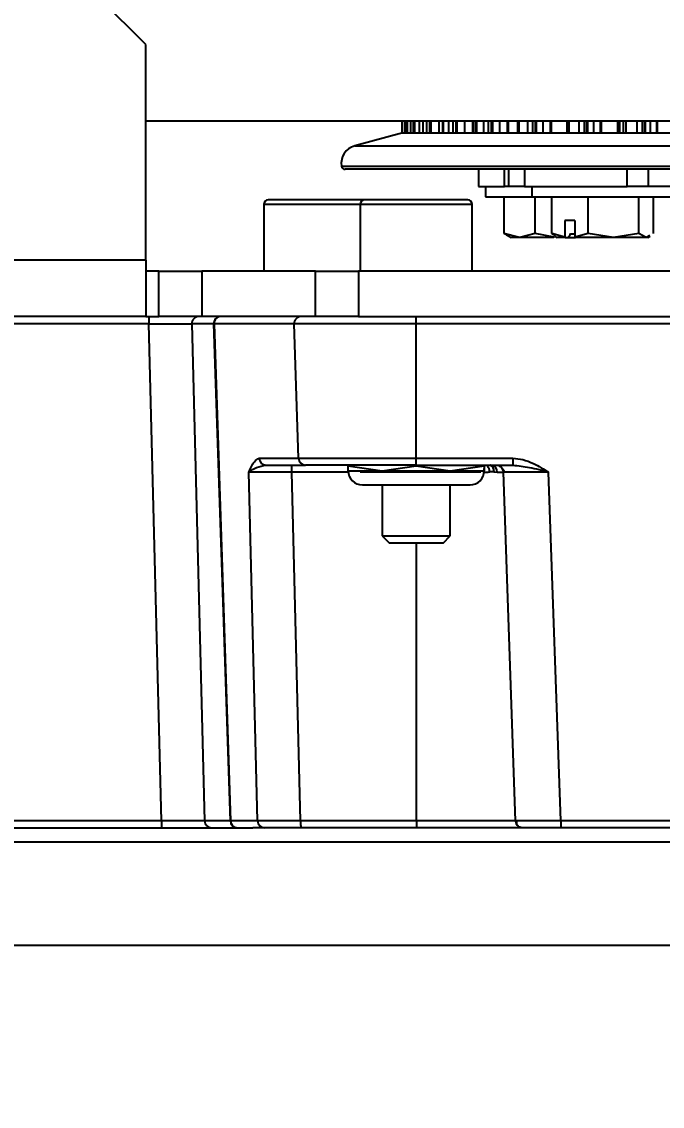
# Model space of a CAD drawing. Header units: inches. Extents: x 0 to 11, y 0 to 8.4.
# Drawn here: x 3.941 to 4.0882, y 6.2999 to 6.5491 of the extents above; entities that cross this region are included whole.
import ezdxf

# ---------------------------------------------------------------- set-up
doc = ezdxf.new("R2010")
doc.units = ezdxf.units.IN
doc.header["$MEASUREMENT"] = 0
doc.header["$PDSIZE"] = -1
doc.layers.add('DIM', color=3, linetype='Continuous')
doc.layers.add('OBJ', color=50, linetype='Continuous')
doc.dimstyles.get("Standard").update_dxf_attribs({"dimtxt": 0.18, "dimasz": 0.18, "dimexe": 0.18, "dimexo": 0.0625, "dimgap": 0.09, "dimtad": 0, "dimtih": 1, "dimtoh": 1, "dimdec": 4, "dimzin": 0, "dimdsep": 46, "dimtxsty": 'Standard', "dimcen": 0.09, "dimadec": 0, "dimazin": 0, "dimtfac": 1, "dimtdec": 4, "dimtofl": 0, "dimtmove": 0, "dimatfit": 3, "dimfxl": 1, "dimtolj": 1, "dimtzin": 0, "dimarcsym": 0})

# ---------------------------------------------------------------- blocks, each defined once
blk = doc.blocks.new('*D4')
at = {"layer": 'Defpoints', "color": 0, "transparency": 16777216}
for p in [(4.136179561686825, 7.075144194756748), (2.390624809930644, 6.845977528089745), (4.136179775280899, 6.845977528089745)]:
    blk.add_point(p, dxfattribs=at)
at = {"layer": 'DIM', "color": 0, "lineweight": -2, "transparency": 16777216}
for p, q in [((2.390624809930644, 7.205144194756748), (2.390624809930644, 7.335144194756748)), ((4.086179561686826, 7.075144194756748), (2.265624809930644, 7.075144194756748)), ((4.086179775280899, 6.845977528089745), (2.265624809930644, 6.845977528089745)), ((2.390624809930644, 6.715977528089745), (2.390624809930644, 6.585977528089745)), ((2.390624809930644, 6.585977528089745), (2.260624809930644, 6.585977528089745))]:
    blk.add_line(p, q, dxfattribs=at)
at = {"layer": 'DIM', "color": 0, "transparency": 16777216}
for points in [[(2.368958143263977, 7.205144194756748), (2.41229147659731, 7.205144194756748), (2.390624809930644, 7.075144194756748)], [(2.368958143263978, 6.715977528089745), (2.412291476597311, 6.715977528089745), (2.390624809930644, 6.845977528089745)]]:
    blk.add_solid(points, dxfattribs=at)
at = {"layer": 'DIM', "color": 0, "transparency": 16777216, "insert": (2.013124809930646, 6.585977528089742), "char_height": 0.125, "attachment_point": 5}
blk.add_mtext('\\A1;2.75', dxfattribs=at)

msp = doc.modelspace()

# ---------------------------------------------------------------- linework, layer by layer
at = {"color": 7, "linetype": 'Continuous', "lineweight": 25}
for p, q in [((3.969513108614354, 6.5438941947566), (3.959096441947688, 6.554310861423267)), ((3.96951310861435, 6.494310861423267), (3.969513108614354, 6.5438941947566)), ((4.137624584524406, 6.526267062210901), (3.969513108614352, 6.526267062210952)), ((4.028373122823639, 6.526267062210934), (4.028373122823639, 6.523540028089751)), ((4.02894745908195, 6.526267062210934), (4.02894745908195, 6.523540028089751)), ((4.029172269853151, 6.526267062210934), (4.029172269853151, 6.523540028089751)), ((4.029181864490163, 6.526267062210934), (4.029181864490163, 6.523540028089751)), ((4.029585483628988, 6.526267062210934), (4.029585483628988, 6.523540028089751)), ((4.030312387940723, 6.526267062210933), (4.030312387940723, 6.523540028089751)), ((4.030950878713523, 6.526267062210933), (4.030950878713523, 6.523540028089751)), ((4.031246546971032, 6.526267062210933), (4.031246546971032, 6.523540028089751)), ((4.032294310533494, 6.526267062210932), (4.032294310533494, 6.523540028089751)), ((4.032341388028302, 6.526267062210933), (4.032341388028302, 6.523540028089751)), ((4.033178984768083, 6.526267062210932), (4.033178984768083, 6.523540028089751)), ((4.034042219292088, 6.526267062210932), (4.034042219292088, 6.523540028089751)), ((4.034702721010541, 6.526267062210932), (4.034702721010541, 6.523540028089751)), ((4.034993263178669, 6.526267062210932), (4.034993263178669, 6.523540028089751)), ((4.036809770452906, 6.526267062210932), (4.036809770452906, 6.523540028089751)), ((4.03770841099379, 6.526267062210932), (4.03770841099379, 6.523540028089751)), ((4.037820489549898, 6.526267062210932), (4.037820489549898, 6.523540028089751)), ((4.039073353363557, 6.526267062210931), (4.039073353363557, 6.523540028089751)), ((4.040053634867019, 6.526267062210931), (4.040053634867019, 6.523540028089751)), ((4.040721393014181, 6.52626706221093), (4.040721393014181, 6.523540028089751)), ((4.041000318860998, 6.526267062210931), (4.041000318860998, 6.523540028089751)), ((4.042754138373347, 6.52626706221093), (4.042754138373347, 6.523540028089751)), ((4.044563727377921, 6.52626706221093), (4.044563727377921, 6.523540028089751)), ((4.04474840186843, 6.52626706221093), (4.04474840186843, 6.523540028089751)), ((4.04529362917629, 6.52626706221093), (4.04529362917629, 6.523540028089751)), ((4.045496774980904, 6.52626706221093), (4.045496774980904, 6.523540028089751)), ((4.047136918961138, 6.526267062210929), (4.047136918961138, 6.523540028089751)), ((4.048212349575135, 6.526267062210929), (4.048212349575135, 6.523540028089751)), ((4.048872447537437, 6.526267062210928), (4.048872447537437, 6.523540028089751)), ((4.049133526320436, 6.526267062210928), (4.049133526320436, 6.523540028089751)), ((4.050785480641091, 6.526267062210928), (4.050785480641091, 6.523540028089751)), ((4.052563368052065, 6.526267062210928), (4.052563368052065, 6.523540028089751)), ((4.052751922495485, 6.526267062210927), (4.052751922495485, 6.523540028089751)), ((4.054880523840991, 6.526267062210927), (4.054880523840991, 6.523540028089752)), ((4.055198768789471, 6.526267062210927), (4.055198768789471, 6.523540028089752)), ((4.057189554830018, 6.526267062210925), (4.057189554830018, 6.523540028089752)), ((4.05833611121173, 6.526267062210925), (4.05833611121173, 6.523540028089752)), ((4.058973803491471, 6.526267062210925), (4.058973803491471, 6.523540028089752)), ((4.059211203142059, 6.526267062210925), (4.059211203142059, 6.523540028089752)), ((4.06072439034127, 6.526267062210924), (4.06072439034127, 6.523540028089752)), ((4.062430861091753, 6.526267062210924), (4.062430861091753, 6.523540028089752)), ((4.062619083493396, 6.526267062210924), (4.062619083493396, 6.523540028089752)), ((4.066211002247058, 6.526267062210923), (4.066211002247058, 6.523540028089752)), ((4.066254939602951, 6.526267062210923), (4.066254939602951, 6.523540028089752)), ((4.066709744465977, 6.526267062210923), (4.066709744465977, 6.523540028089752)), ((4.069006701696366, 6.526267062210922), (4.069006701696366, 6.523540028089752)), ((4.070198771670853, 6.526267062210922), (4.070198771670853, 6.523540028089752)), ((4.070799813276258, 6.526267062210921), (4.070799813276258, 6.523540028089752)), ((4.071008230678533, 6.526267062210921), (4.071008230678533, 6.523540028089752)), ((4.072348848654736, 6.526267062210921), (4.072348848654736, 6.523540028089752)), ((4.07394578300802, 6.526267062210921), (4.07394578300802, 6.523540028089752)), ((4.07412946879046, 6.526267062210921), (4.07412946879046, 6.523540028089752)), ((4.07787742490462, 6.526267062210919), (4.07787742490462, 6.523540028089752)), ((4.078327708195594, 6.526267062210919), (4.078327708195594, 6.523540028089752)), ((4.079162139140477, 6.526267062210919), (4.079162139140477, 6.523540028089752)), ((4.079163502645712, 6.526267062210919), (4.079163502645712, 6.523540028089752)), ((4.079772565835123, 6.526267062210919), (4.079772565835123, 6.523540028089752)), ((4.082324384026434, 6.526267062210919), (4.082324384026434, 6.523540028089752)), ((4.083535338720304, 6.526267062210918), (4.083535338720304, 6.523540028089752)), ((4.084086303375099, 6.526267062210918), (4.084086303375099, 6.523540028089752)), ((4.084261082828695, 6.526267062210917), (4.084261082828695, 6.523540028089752)), ((4.085399184391605, 6.526267062210917), (4.085399184391605, 6.523540028089752)), ((4.086850909473093, 6.526267062210917), (4.086850909473093, 6.523540028089752)), ((4.087025955399482, 6.526267062210917), (4.087025955399482, 6.523540028089752)), ((4.028573796112811, 6.523540028089751), (4.017505896019916, 6.520574393197952)), ((4.028373122823639, 6.523540028089751), (4.028576385601675, 6.523540028089751)), ((4.028576385601675, 6.523540028089751), (4.029172269853151, 6.523540028089751)), ((4.029172269853151, 6.523540028089751), (4.029181864490163, 6.523540028089751)), ((4.029181864490163, 6.523540028089751), (4.029585483628988, 6.523540028089751)), ((4.029585483628988, 6.523540028089751), (4.029889488609411, 6.523540028089751)), ((4.029889488609411, 6.523540028089751), (4.032351001468034, 6.523540028089751)), ((4.032294310533494, 6.523540028089751), (4.032341388028302, 6.523540028089751)), ((4.032341388028302, 6.523540028089751), (4.033178984768083, 6.523540028089751)), ((4.033178984768083, 6.523540028089751), (4.03357694098198, 6.523540028089751)), ((4.03357694098198, 6.523540028089751), (4.037722630399454, 6.523540028089751)), ((4.03770841099379, 6.523540028089751), (4.037820489549898, 6.523540028089751)), ((4.037820489549898, 6.523540028089751), (4.039073353363557, 6.523540028089751)), ((4.039073353363557, 6.523540028089751), (4.039556371126714, 6.523540028089751)), ((4.039556371126714, 6.523540028089751), (4.045293629251997, 6.523540028089751)), ((4.045293629251997, 6.523540028089751), (4.045496774980904, 6.523540028089751)), ((4.045496774980904, 6.523540028089751), (4.047136918961138, 6.523540028089751)), ((4.047136918961138, 6.523540028089751), (4.047694208454889, 6.523540028089751)), ((4.047694208454889, 6.523540028089751), (4.054894874421996, 6.523540028089752)), ((4.054894874421996, 6.523540028089752), (4.055198768789471, 6.523540028089752)), ((4.055198768789471, 6.523540028089752), (4.057189554830018, 6.523540028089752)), ((4.057189554830018, 6.523540028089752), (4.057808667127964, 6.523540028089752)), ((4.057808667127964, 6.523540028089752), (4.066311889957933, 6.523540028089752)), ((4.066311889957933, 6.523540028089752), (4.066709744465977, 6.523540028089752)), ((4.066709744465977, 6.523540028089752), (4.069006701696366, 6.523540028089752)), ((4.069006701696366, 6.523540028089752), (4.069673806852824, 6.523540028089752)), ((4.069673806852824, 6.523540028089752), (4.079289638598786, 6.523540028089752)), ((4.079289638598786, 6.523540028089752), (4.079772565835123, 6.523540028089752)), ((4.079772565835123, 6.523540028089752), (4.082324384026434, 6.523540028089752)), ((4.082324384026434, 6.523540028089752), (4.083024580014569, 6.523540028089752)), ((4.083024580014569, 6.523540028089752), (4.093538218885001, 6.523540028089752)), ((4.017505896019916, 6.520574393197952), (4.254853654542392, 6.520574393197952)), ((4.014466636550636, 6.515912609548419), (4.257892914011671, 6.515912609548419)), ((4.248117230991561, 6.515206694756419), (4.015290170982078, 6.515206694756418)), ((4.045923441543194, 6.515206694756418), (4.045923441543194, 6.511248361423084)), ((4.051942963718957, 6.511248361423084), (4.051942963718957, 6.515206694756418)), ((4.052846441947817, 6.515206694756418), (4.052846441947817, 6.511248361423084)), ((4.056542029614844, 6.515206694756419), (4.056542029614844, 6.511248361423084)), ((4.080111790858341, 6.511248361423084), (4.080111790858341, 6.515206694756419)), ((4.084956581891921, 6.515206694756419), (4.084956581891921, 6.511248361423084)), ((4.045923441543194, 6.511248361423084), (4.051942963718957, 6.511248361423084)), ((4.047590108220957, 6.511248361423157), (4.047590108220957, 6.508898361423157)), ((4.052846441947817, 6.511248361423084), (4.051942963718957, 6.511248361423084)), ((4.056542029614844, 6.511248361423084), (4.052846441947817, 6.511248361423084)), ((4.056542029614844, 6.511248361423084), (4.080111790858341, 6.511248361423084)), ((4.058208696292352, 6.51124836142316), (4.058208696292352, 6.50889836142316)), ((4.084956581891921, 6.511248361423084), (4.080111790858341, 6.511248361423084)), ((4.12682125809882, 6.511248361423084), (4.084956581891921, 6.511248361423084)), ((4.047590108220957, 6.508898361423157), (4.058208696292352, 6.508898361423157)), ((4.051882301825003, 6.500428740563542), (4.051882301825003, 6.508898361423157)), ((4.058208696292352, 6.50889836142316), (4.062763856284685, 6.50889836142316)), ((4.058985969039169, 6.500428740563542), (4.058985969039169, 6.508898361423157)), ((4.062763856284685, 6.50889836142316), (4.090708696292352, 6.50889836142316)), ((4.062786418239814, 6.500428740563546), (4.062786418239814, 6.50889836142316)), ((4.071137589719677, 6.500428740563546), (4.071137589719677, 6.50889836142316)), ((4.082809867772214, 6.500428740563546), (4.082809867772214, 6.50889836142316)), ((4.08613097434489, 6.500428740563546), (4.08613097434489, 6.50889836142316)), ((3.996617281312047, 6.507102528090179), (3.996617281312047, 6.491810861423512)), ((4.018777618150076, 6.507102528090179), (3.99661729213183, 6.507102528090179)), ((4.018777618150076, 6.507102528090179), (4.018777618150076, 6.491810861423514)), ((4.044527618150076, 6.507102528090179), (4.018777628969858, 6.507102528090179)), ((4.044527618150076, 6.491810861423514), (4.044527618150076, 6.507102528090179)), ((4.068119176244212, 6.503415028089827), (4.065804831715279, 6.503415028089827)), ((4.065804831715279, 6.503415028089827), (4.065804831715279, 6.499574854993901)), ((4.068119176244212, 6.503415028089827), (4.068119176244212, 6.499574854993901)), ((4.055434135432086, 6.499498361423157), (4.051882301825003, 6.500428740563542)), ((4.051882301825003, 6.500428740563542), (4.052450887701455, 6.500210782067027)), ((4.052385538976778, 6.500097594755676), (4.05342344155429, 6.499498361423157)), ((4.055434135432086, 6.499498361423157), (4.05342344155429, 6.499498361423157)), ((4.058985969039169, 6.500428740563542), (4.055434135432086, 6.499498361423157)), ((4.063293459660465, 6.499498361423157), (4.055434135432086, 6.499498361423157)), ((4.063307949979157, 6.499574854993899), (4.058985969039169, 6.500428740563542)), ((4.065804831715279, 6.499574854993901), (4.062786418239814, 6.500428740563546)), ((4.062786418239814, 6.500428740563546), (4.063620477048702, 6.499961431911648)), ((4.063307949979157, 6.499574854993899), (4.063293459660465, 6.499498361423157)), ((4.063525349789561, 6.499796666665632), (4.064042029625686, 6.49949836142316)), ((4.065901411494838, 6.49949836142316), (4.064042029625686, 6.49949836142316)), ((4.065804831715279, 6.499574854993901), (4.065901411494838, 6.49949836142316)), ((4.065901411494838, 6.49949836142316), (4.066479220981905, 6.49949836142316)), ((4.066443943640241, 6.49949836142316), (4.068215756023772, 6.49949836142316)), ((4.067089049891658, 6.500331694756494), (4.068119176244212, 6.500331694756494)), ((4.071137589719677, 6.500428740563546), (4.068119176244212, 6.499574854993901)), ((4.068215756023772, 6.49949836142316), (4.068119176244212, 6.499574854993901)), ((4.076973728745946, 6.49949836142316), (4.068215756023772, 6.49949836142316)), ((4.076973728745946, 6.49949836142316), (4.071137589719677, 6.500428740563546)), ((4.082809867772214, 6.500428740563546), (4.076973728745946, 6.49949836142316)), ((4.084470421058552, 6.49949836142316), (4.076973728745946, 6.49949836142316)), ((4.084470421058552, 6.49949836142316), (4.082809867772214, 6.500428740563546)), ((4.085296915536003, 6.499961431911648), (4.084470421058552, 6.49949836142316)), ((4.084875362959019, 6.49949836142316), (4.084470421058552, 6.49949836142316)), ((4.084875362959019, 6.49949836142316), (4.085392042795143, 6.499796666665632)), ((3.96951310861435, 6.494310861423267), (2.967013108614087, 6.494310861423301)), ((3.96951310861435, 6.494310861423267), (3.969513108614349, 6.481394194756599)), ((3.972499639157089, 6.491810861423266), (3.96951310861435, 6.491810861423266)), ((3.972499639157089, 6.481394194756599), (3.972499639157089, 6.491810861423266)), ((3.972499639157089, 6.491810861423266), (3.982348790986248, 6.491810861423265)), ((3.982348790986248, 6.491810861423265), (3.982348790986247, 6.481394194756598)), ((4.008500244771853, 6.491810861423264), (3.982348790986248, 6.491810861423265)), ((4.008500244771853, 6.481394194756597), (4.008500244771853, 6.491810861423264)), ((4.008500244771853, 6.491810861423264), (4.018349396601012, 6.491810861423263)), ((4.018349396601012, 6.491810861423263), (4.018349396601011, 6.481394194756597)), ((4.114892022868473, 6.491810861423199), (4.018349396601012, 6.491810861423263)), ((3.969513108614349, 6.481394194756599), (2.967013108614089, 6.481394194756635)), ((3.969513108614349, 6.481394194756599), (3.972499639157089, 6.481394194756599)), ((3.982348790986247, 6.481394194756598), (3.972499639157089, 6.481394194756599)), ((4.008500244771853, 6.481394194756597), (3.982348790986247, 6.481394194756598)), ((4.018349396601011, 6.481394194756597), (4.008500244771853, 6.481394194756597)), ((4.018349396601011, 6.481394194756597), (4.114892022868472, 6.481394194756533)), ((3.970187517857401, 6.479669362262341), (3.929877448587506, 6.479669362262341)), ((3.973123347708417, 6.365502695595675), (3.970187517857401, 6.479669362262341)), ((3.985131056977842, 6.479669362262341), (3.980099403083208, 6.479669362262341)), ((3.980099403083208, 6.479669362262341), (3.983035232934224, 6.365502695595673)), ((3.985196902616383, 6.479669362262332), (3.985131056977842, 6.479669362262332)), ((3.988937298574609, 6.365502695595693), (3.985131056977842, 6.479669362262332)), ((4.003605083754946, 6.479669362262341), (3.985196902616383, 6.479669362262332)), ((3.985196902616383, 6.479669362262332), (3.988992591490927, 6.365502695595693)), ((4.031576233269727, 6.479669362262341), (4.003605083754946, 6.479669362262341)), ((4.004630196808654, 6.448836028929009), (4.003605083754946, 6.479669362262341)), ((4.239908866293774, 6.479669362262341), (4.031576233269727, 6.479669362262341)), ((4.031576233269727, 6.479669362262341), (4.031579025070847, 6.448836028929009)), ((3.995571483754512, 6.448836028929009), (4.004630196808654, 6.448836028929009)), ((4.004630196808654, 6.448836028929009), (4.031579025070847, 6.448836028929009)), ((4.031579025070847, 6.448836028929009), (4.053841514342028, 6.448836028795546)), ((3.997157295350993, 6.447227528090179), (4.006216008405135, 6.447227528090179)), ((4.016004280168564, 6.447078643388624), (4.023805058654612, 6.445951486423516)), ((4.016027670673273, 6.445951486423516), (4.016004280168564, 6.447078643388624)), ((4.023805058654612, 6.445951486423516), (4.03160583714066, 6.447078643388624)), ((4.031583343882881, 6.447227528090179), (4.05384583315405, 6.447227528090179)), ((4.03160583714066, 6.447078643388624), (4.03160583714066, 6.447227528090179)), ((4.03160583714066, 6.447078643388624), (4.039430006131416, 6.445951486423516)), ((4.039430006131416, 6.445951486423516), (4.047254175122172, 6.447078643388624)), ((4.047254175122172, 6.447078643388624), (4.047254175122172, 6.447227528090179)), ((4.047254175122172, 6.447078643388624), (4.047277565626879, 6.445951486423516)), ((4.047277565626879, 6.445951486423516), (4.047300956131587, 6.447078643388624)), ((4.047300956131587, 6.447078643388624), (4.047300956131587, 6.447227528090179)), ((4.048918697755854, 6.447056391451778), (4.048558432375298, 6.447227528090179)), ((3.995208710555013, 6.365502695595675), (3.993167315205118, 6.445619027238163)), ((4.005093040457812, 6.365502695595675), (4.00305164510758, 6.445619027251357)), ((4.0160446399242, 6.44561902725135), (4.00305164510758, 6.44561902725135)), ((4.016027670673273, 6.445951486423516), (4.023805058654612, 6.445951486423516)), ((4.018762095142674, 6.445701486423516), (4.046515112926501, 6.445701486423516)), ((4.023805058654612, 6.445951486423516), (4.039430006131416, 6.445951486423516)), ((4.039430006131416, 6.445951486423516), (4.047277565626879, 6.445951486423516)), ((4.047260596375961, 6.445619027251436), (4.047539121116523, 6.445619027251394)), ((4.049534704007422, 6.445713049551887), (4.050270916731814, 6.445619027251416)), ((4.050270916731811, 6.445619027251436), (4.051669014117826, 6.445619027251436)), ((4.05447398278893, 6.365502695595675), (4.051669014116281, 6.445619027295566)), ((4.06485727633437, 6.365502695595675), (4.062052307663269, 6.445619027251346)), ((4.019282826483409, 6.442696278090183), (4.020924063726706, 6.442696278090183)), ((4.020924063726706, 6.442696278090183), (4.044022409816742, 6.442696278090183)), ((4.023840118150076, 6.442696278090183), (4.023840118150076, 6.430951281371019)), ((4.039465118150075, 6.430951281371019), (4.039465118150075, 6.442696278090183)), ((4.023840118150076, 6.430951281371019), (4.025480538097582, 6.429310861423513)), ((4.023840118150076, 6.430951281371019), (4.039465111584673, 6.430951281371019)), ((4.037824693015729, 6.429310861423513), (4.025480538097582, 6.429310861423513)), ((4.031711892370961, 6.365502695595675), (4.03170611486689, 6.429310861423513)), ((4.037824698202569, 6.429310861423513), (4.039465118150075, 6.430951281371019)), ((3.973123347708417, 6.365502695595675), (3.933874560245842, 6.365502695595675)), ((3.988937298574609, 6.365502695595675), (3.983035232934224, 6.365502695595675)), ((3.988937298574609, 6.365502695595693), (3.988992591490927, 6.365502695595693)), ((3.995208710555013, 6.365502695595675), (3.988992591490927, 6.365502695595675)), ((4.031711892370961, 6.365502695595675), (4.005093040457812, 6.365502695595675)), ((4.05447398278893, 6.365502695595675), (4.031711892370961, 6.365502695595675)), ((4.054678202090887, 6.365492206055428), (4.05447398278893, 6.365502695595675)), ((4.206648497648239, 6.365502695595675), (4.06485727633437, 6.365502695595675)), ((3.907794375698252, 6.363894194756845), (3.994104064193541, 6.363894194756846)), ((3.996794522151494, 6.363894194756846), (3.994104064193541, 6.363894194756846)), ((4.031716211182994, 6.363894194756846), (4.005097359269844, 6.363894194756846)), ((4.206652816460274, 6.363894194756846), (4.064861595146403, 6.363894194756846)), ((4.113680202469909, 6.360613354861832), (3.904513535803239, 6.360613354861832)), ((4.008824618130513, 6.336894194756848), (3.904096869136573, 6.336894194756848)), ((4.114096869136576, 6.336894194756848), (4.008824618130513, 6.336894194756848))]:
    msp.add_line(p, q, dxfattribs=at)
at = {"color": 7, "linetype": 'Continuous', "lineweight": 25, "flags": 128}
for points in [[(4.050003368338525, 6.447227528090179), (4.050321382256381, 6.447196906730316), (4.050627710551893, 6.447106167851939), (4.05062778098372, 6.447106139393672)], [(4.056139628568234, 6.363894194756846), (4.055821614644942, 6.363924816117767), (4.055518071962673, 6.364014432451155)]]:
    msp.add_lwpolyline(points, dxfattribs=at)
at = {"color": 7, "linetype": 'Continuous', "lineweight": 25}
for centre, radius, start, end in [((4.018584308707843, 6.51654970225508), 0.004166666666667549, 104.9999999999955, 188.7951538196692), ((4.015290170982078, 6.516040028089751), 0.0008333333333334636, 188.7951538196729, 270.0000000000008), ((3.997658947978713, 6.507102528090179), 0.001041666666666163, 90, 180), ((4.019819284816743, 6.507102528090179), 0.001041666666666607, 90, 180), ((4.043485951483409, 6.507102528090179), 0.001041666666667496, 0, 90), ((4.138430985473891, 6.48011051871269), 0.1682440460005486, 179.5628378241906, 180.1502367083755), ((3.981730070455219, 6.479761431205446), 0.001633264451467763, 91.41904451953779, 183.2315401699166), ((3.986761724349854, 6.479761431205445), 0.00163326445146926, 91.41904451922555, 183.231540170225), ((3.986825586103215, 6.479763364211467), 0.001631393964290194, 91.50586630103577, 183.3032485471844), ((4.005233767241774, 6.479763364211472), 0.001631393964285661, 91.50586630091514, 183.3032485470056), ((4.199819700852495, 6.480110518712731), 0.168244045966826, 179.5628378241172, 180.1502367084199), ((3.997196331028449, 6.448851984758733), 0.001624925614335076, 180.5626204583003, 268.6234479109812), ((4.00625504408259, 6.448851984758733), 0.001624925614334864, 180.5626204583006, 268.6234479110282), ((4.184768311803539, 6.448443084735167), 0.1531897907003275, 179.8530315337761, 180.4546451567342), ((4.207030783847364, 6.448443084655207), 0.1531897734728923, 179.8530315372594, 180.4546451779564), ((3.849862358431102, 6.446011971445344), 0.1531897906441148, 359.8530315336686, 0.4546451568430844), ((4.046660251241923, 6.44554273860065), 0.001896706781198756, 5.13435039831265, 45.76558097236523), ((4.04801523179878, 6.445821424673677), 0.001523332189583791, 355.920333622959, 66.69002587369644), ((4.048665776142055, 6.445623481231054), 0.001605146769236466, 359.8410148107363, 87.87879004912281), ((4.050003362669448, 6.445560862962654), 0.001666666682926093, 1.999948559292777, 64.36950763380416), ((4.019282826483409, 6.445951486423516), 0.003255208333333925, 180, 270.0000000000008), ((4.044022409816742, 6.445951486423516), 0.003255208333333925, 270.0000000000008, 0), ((4.126312634440751, 6.365109751401832), 0.1531897906999705, 179.8530315337748, 180.4546451567343), ((3.984662281081389, 6.365520928239342), 0.001627150301136355, 180.642027594428, 268.703099575759), ((3.990564346721774, 6.365520928239344), 0.001627150301137897, 180.6420275937711, 268.7030995757291), ((3.990617438764891, 6.365518651425426), 0.001624925614361807, 180.5626204586042, 268.6234479108629), ((3.996833557828949, 6.3655186514254), 0.001624925614334874, 180.5626204583004, 268.6234479110125), ((4.158282327173675, 6.365109751401704), 0.1531897906834996, 179.8530315337114, 180.4546451567353), ((4.184901179103295, 6.365109751401832), 0.1531897906999705, 179.8530315337748, 180.4546451567343), ((4.056139636119792, 6.365560860608713), 0.001666668589538536, 181.9999696638048, 229.4116639456006), ((4.21804656309241, 6.365109751401903), 0.1531897907256767, 179.853031533826, 180.4546451566845)]:
    msp.add_arc(centre, radius, start, end, dxfattribs=at)
for points, knots in [([(4.019819284816745, 6.508144194756845), (4.019557961952071, 6.508144194756845), (4.018845641261274, 6.508144194756845), (4.01655607909325, 6.508144194756845), (4.01333045104573, 6.508144194756845), (4.009473293080931, 6.508144194756845), (4.005637643343486, 6.508144194756846), (4.002361730030208, 6.508144194756845), (3.999690168852508, 6.508144194756845), (3.997958702572502, 6.508144194756846), (3.997750765829515, 6.508144194756845), (3.99765895792311, 6.508144194756845)], [0, 0, 0, 0, 0.06180654236281451, 0.1684738876804518, 0.2861089756466366, 0.4101072458891034, 0.5341055161315735, 0.6517406040977564, 0.7584079494153905, 0.893332654682364, 1, 1, 1, 1]), ([(4.043483813075001, 6.508144194756848), (4.043484525486518, 6.508144194756848), (4.043642227941172, 6.508144194756836), (4.043027562163394, 6.508144194756852), (4.041470371840401, 6.508144194756845), (4.038748835376717, 6.508144194756848), (4.03548119936982, 6.508144194756846), (4.031636261256749, 6.508144194756846), (4.027797313407451, 6.508144194756846), (4.024522222203607, 6.508144194756848), (4.021850453706226, 6.508144194756846), (4.020119050252493, 6.508144194756846), (4.019911105988297, 6.508144194756848), (4.019819294761138, 6.508144194756846)], [0, 0, 0, 0, 0.0004101182576273169, 0.09078552832054253, 0.2051023844287475, 0.2954777944916632, 0.3951457789256322, 0.5002050591288137, 0.6052643393319981, 0.7049323237659657, 0.795307733828879, 0.9096245899370857, 1, 1, 1, 1]), ([(4.067089049891657, 6.500331694756494), (4.066975153370767, 6.500176226196253), (4.066771766919477, 6.499898604030911), (4.066568609943354, 6.499620657672875), (4.066479220981905, 6.49949836142316)], [0, 0, 0, 0, 0.5600005318338949, 1, 1, 1, 1]), ([(3.970187517857401, 6.479669362262341), (3.971305949339791, 6.479665506212265), (3.973504660954004, 6.479657925647679), (3.976430415121604, 6.479654167419531), (3.978817561623722, 6.479657927523281), (3.979667215478996, 6.479665506908435), (3.980099403083208, 6.479669362262341)], [0, 0, 0, 0, 0.2543379201042454, 0.4999999979189971, 0.7456684252490061, 1, 1, 1, 1]), ([(3.993167315825584, 6.44561902726091), (3.993372218105333, 6.446054779048349), (3.993783528456164, 6.446929484887575), (3.994546789502483, 6.448331056060378), (3.995186362150568, 6.448646239671647), (3.995571483754512, 6.448836028929009)], [0, 0, 0, 0, 0.2831248531859676, 0.5683303418377966, 1, 1, 1, 1]), ([(4.053841514342028, 6.448836028795546), (4.05462225240302, 6.44876163477461), (4.056275502851022, 6.44860410185213), (4.059049838315494, 6.447440364423879), (4.060923556879347, 6.446303742274259), (4.062052307667487, 6.44561902730588)], [0, 0, 0, 0, 0.2624106760730275, 0.5556672454619068, 1, 1, 1, 1]), ([(3.993167315204782, 6.44561902725135), (3.993704039931502, 6.446021438016157), (3.99471489819972, 6.446779331641278), (3.996377477978598, 6.447084426311291), (3.997157295350993, 6.447227528090179)], [0, 0, 0, 0, 0.5309594268487589, 1, 1, 1, 1]), ([(4.031583343882881, 6.447227528090179), (4.028507483125181, 6.447227528090179), (4.022217028423218, 6.447227528090179), (4.014520941668829, 6.44722752809018), (4.008998124587362, 6.447227528090179), (4.007129669796833, 6.447227528090179), (4.006216008405135, 6.447227528090179)], [0, 0, 0, 0, 0.2744175396602942, 0.5612123690370145, 0.7854359015814485, 1, 1, 1, 1]), ([(4.05058998013773, 6.44712088131484), (4.050741256000176, 6.447049804211728), (4.051041837066565, 6.446908575921213), (4.051566139406583, 6.446412209996477), (4.051748820980436, 6.445939172421806), (4.051868476986457, 6.445629333910511)], [0, 0, 0, 0, 0.2590155374366455, 0.5146569002839612, 1, 1, 1, 1]), ([(4.05384583315405, 6.447227528090179), (4.055116715076983, 6.447084394876077), (4.057826222700176, 6.4467792362868), (4.060586647337211, 6.446021402586452), (4.062052307663269, 6.44561902725135)], [0, 0, 0, 0, 0.4690453394761426, 1, 1, 1, 1]), ([(4.00305164510758, 6.445619027251357), (4.001941278776924, 6.445622820508571), (3.99975783133905, 6.44563027964842), (3.996847382381838, 6.445633968153524), (3.994464788646833, 6.445630283132432), (3.993604715642828, 6.445622821792188), (3.993167315205226, 6.445619027238154)], [0, 0, 0, 0, 0.2542690792086572, 0.5000000037833036, 0.7457190074243886, 1, 1, 1, 1]), ([(4.047539121116523, 6.445619027251394), (4.047737460063844, 6.445622288856057), (4.048090950578731, 6.445628101866196), (4.048409522372816, 6.445686740399846), (4.048549347661342, 6.445712477612112)], [0, 0, 0, 0, 0.5610870418504865, 1, 1, 1, 1]), ([(4.048549347661342, 6.445712477612112), (4.048744076809643, 6.445752524660227), (4.049091146366742, 6.445823901294765), (4.049399400835832, 6.445746863854724), (4.049534704007414, 6.445713049551888)], [0, 0, 0, 0, 0.5610666343922185, 1, 1, 1, 1]), ([(4.062052307663438, 6.445619027251352), (4.061342636705874, 6.445622619769805), (4.05994207334213, 6.445629709745344), (4.05733868779276, 6.445638890007619), (4.054510644356474, 6.445645812513812), (4.05262543580309, 6.445638894650123), (4.051788491235179, 6.445629710821629), (4.051709194692587, 6.445622620203082), (4.051669014116283, 6.445619027295621)], [0, 0, 0, 0, 0.130443718116659, 0.2574357745332449, 0.499999936494128, 0.7425547935743365, 0.8695492082914715, 1, 1, 1, 1]), ([(3.983035232934224, 6.365502695595673), (3.982603032106148, 6.365498839545615), (3.981753373458426, 6.365491258981058), (3.979366200151284, 6.365487500752864), (3.976440461849559, 6.365491260856571), (3.974241750927104, 6.365498840241751), (3.973123347708417, 6.365502695595675)], [0, 0, 0, 0, 0.2543379199615938, 0.4999999979191151, 0.7456684250944035, 1, 1, 1, 1]), ([(4.005093040457812, 6.365502695595675), (4.003982815086602, 6.36549866667438), (4.001799590079179, 6.365490743921082), (3.99888948061626, 6.365488097746416), (3.996506853907424, 6.365490742682814), (3.995646308668923, 6.365498666324089), (3.995208710555013, 6.365502695595675)], [0, 0, 0, 0, 0.2542626990341083, 0.4999999976418862, 0.7457436887713722, 1, 1, 1, 1]), ([(4.05467176989669, 6.36549244244945), (4.054658168705847, 6.36534251768809), (4.054630610350179, 6.365038744294667), (4.054795519045289, 6.364596914407459), (4.055102253202737, 6.364219542559471), (4.055404113701889, 6.364073089593096), (4.055553063502852, 6.364000823959621)], [0, 0, 0, 0, 0.2465825180476739, 0.4996186592964764, 0.7530922352779196, 1, 1, 1, 1]), ([(4.06485727633437, 6.365502695595675), (4.064147681063153, 6.365498881546211), (4.062747184344424, 6.365491353925925), (4.060147062462815, 6.365481095101102), (4.05730044635684, 6.365476951123485), (4.055481413130223, 6.36548139427979), (4.054749512619854, 6.365488414563302), (4.054680569135243, 6.365492080202625), (4.054678202090887, 6.365492206055428)], [0, 0, 0, 0, 0.1492127219978832, 0.2944945323441555, 0.5720215260904387, 0.8495544198683989, 0.9948347350977799, 1, 1, 1, 1]), ([(4.005097359269844, 6.363894194756846), (4.004090553488089, 6.363894194756846), (4.002031787327646, 6.363894194756846), (3.999512827653192, 6.363894194756846), (3.997705213215266, 6.363894194756846), (3.997093634717152, 6.363894194756846), (3.996794522151494, 6.363894194756846)], [0, 0, 0, 0, 0.2744279726510485, 0.5611638647797773, 0.7853727645529026, 1, 1, 1, 1]), ([(4.05617868366382, 6.363894194756846), (4.055999581483531, 6.363894194756846), (4.055629258548022, 6.363894194756846), (4.052496444508801, 6.363894194756845), (4.047244684551368, 6.363894194756846), (4.040020000858548, 6.363894194756846), (4.034415069878579, 6.363894194756846), (4.031716211182994, 6.363894194756846)], [0, 0, 0, 0, 0.1775623555452592, 0.3671390969954715, 0.5633612870161226, 0.7897518824804866, 1, 1, 1, 1]), ([(4.064861595146403, 6.363894194756846), (4.063617936091396, 6.363894194756846), (4.061041973099317, 6.363894194756846), (4.058119969554778, 6.363894194756846), (4.056420243772456, 6.363894194756846), (4.056230991705873, 6.363894194756846), (4.056139628568234, 6.363894194756846)], [0, 0, 0, 0, 0.2712790564576449, 0.5618942001408991, 0.7885004839537889, 1, 1, 1, 1])]:
    msp.add_open_spline(points, degree=3, knots=knots, dxfattribs=at)
at = {"layer": 'OBJ'}
msp.add_circle((4.136179561686824, 5.720977528090078), 1.354166666666667, dxfattribs=at)

# ---------------------------------------------------------------- dimensions: what is measured, and where the dimension line sits
at = {"layer": 'DIM'}
dim = msp.add_linear_dim(base=(2.390624809930644, 6.845977528089745), p1=(4.136179561686824, 7.075144194756745), p2=(4.136179775280898, 6.845977528089741), angle=90, dimstyle='Standard', override={"dimtxt": 0.125, "dimasz": 0.13, "dimexe": 0.125, "dimexo": 0.05, "dimgap": 0.06, "dimdec": 2, "dimlfac": 12, "dimzin": 1, "dimadec": 2, "dimtdec": 2, "dimtzin": 1}, dxfattribs=at)
dim.commit()
dim.dimension.update_dxf_attribs({"geometry": '*D4', "text_midpoint": (2.013124809930646, 6.585977528089742)})

doc.saveas('drawing.dxf')
